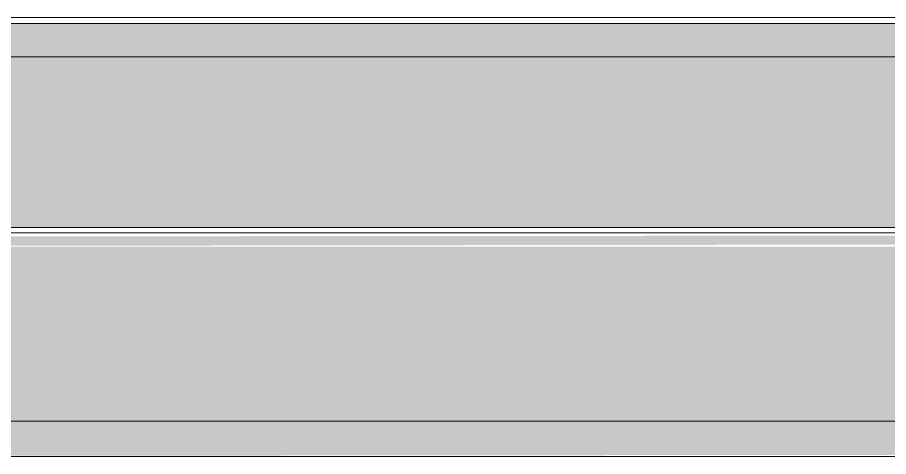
# Model space of a CAD drawing. Header units: inches. Extents: x -54880 to -186, y -132 to 853.
# Drawn here: x -15839.72 to -15827.9, y 142.02 to 147.98 of the extents above; entities that cross this region are included whole.
import ezdxf

# ---------------------------------------------------------------- set-up
doc = ezdxf.new("R2010")
doc.units = ezdxf.units.IN
doc.header["$MEASUREMENT"] = 0
doc.layers.add('S-BEAM', color=12, linetype='Continuous', lineweight=9)

# ---------------------------------------------------------------- blocks, each defined once
blk = doc.blocks.new('Girt_Z - 10_D-V233-Section 1')
at = {"layer": 'S-BEAM'}
h = blk.add_hatch(color=256, dxfattribs=at)
h.paths.add_polyline_path([(22331.544, 147.449), (22331.346, 147.898), (22321.161, 147.898), (22321.834, 147.449), (22331.369, 147.449)], flags=0)
h.paths.add_polyline_path([(22220.428, 147.449), (22285.544, 147.449), (22285.346, 147.898), (22220.428, 147.898)], flags=0)
h = blk.add_hatch(color=256, dxfattribs=at)
h.paths.add_polyline_path([(22332.738, 145.129), (22331.369, 147.449), (22321.834, 147.449), (22322.551, 147.057), (22325.501, 145.627), (22327.152, 145.129), (22332.46, 145.129)], flags=0)
h.paths.add_polyline_path([(22220.634, 145.129), (22286.738, 145.129), (22285.369, 147.449), (22220.428, 147.449), (22220.428, 145.129)], flags=0)
h = blk.add_hatch(color=256, dxfattribs=at)
h.paths.add_polyline_path([(22220.428, 144.867), (22286.834, 144.955), (22286.779, 145.055), (22220.428, 145), (22220.428, 144.95)], flags=0)
h.paths.add_polyline_path([(22327.74, 144.867), (22332.883, 144.867), (22332.779, 145.055), (22327.268, 145.028), (22327.472, 144.958)], flags=0)
h = blk.add_hatch(color=256, dxfattribs=at)
h.paths.add_polyline_path([(22220.428, 142.5), (22288.202, 142.5), (22286.883, 144.867), (22220.428, 144.867)], flags=0)
h.paths.add_polyline_path([(22333.421, 143.724), (22333.252, 144.205), (22332.883, 144.867), (22327.74, 144.867), (22329.353, 144.397), (22332.964, 143.754), (22333.252, 143.735)], flags=0)
blk.add_hatch(color=256, dxfattribs=at).paths.add_polyline_path([(22220.428, 142.018), (22288.431, 142.088), (22288.202, 142.5), (22220.428, 142.5)], flags=0)
for p, q in [((22285.309, 147.982), (22220.428, 147.982)), ((22285.346, 147.898), (22220.428, 147.898)), ((22285.544, 147.449), (22220.428, 147.449)), ((22286.738, 145.129), (22220.428, 145.129)), ((22286.779, 145.055), (22196.629, 145.055)), ((22220.428, 142.5), (22288.202, 142.5)), ((22288.418, 142.018), (22220.428, 142.018))]:
    blk.add_line(p, q, dxfattribs=at)

msp = doc.modelspace()

# ---------------------------------------------------------------- block references
at = {"layer": 'S-BEAM'}
msp.add_blockref('Girt_Z - 10_D-V233-Section 1', (-38070.76169, 0), dxfattribs=at)

doc.saveas('drawing.dxf')
